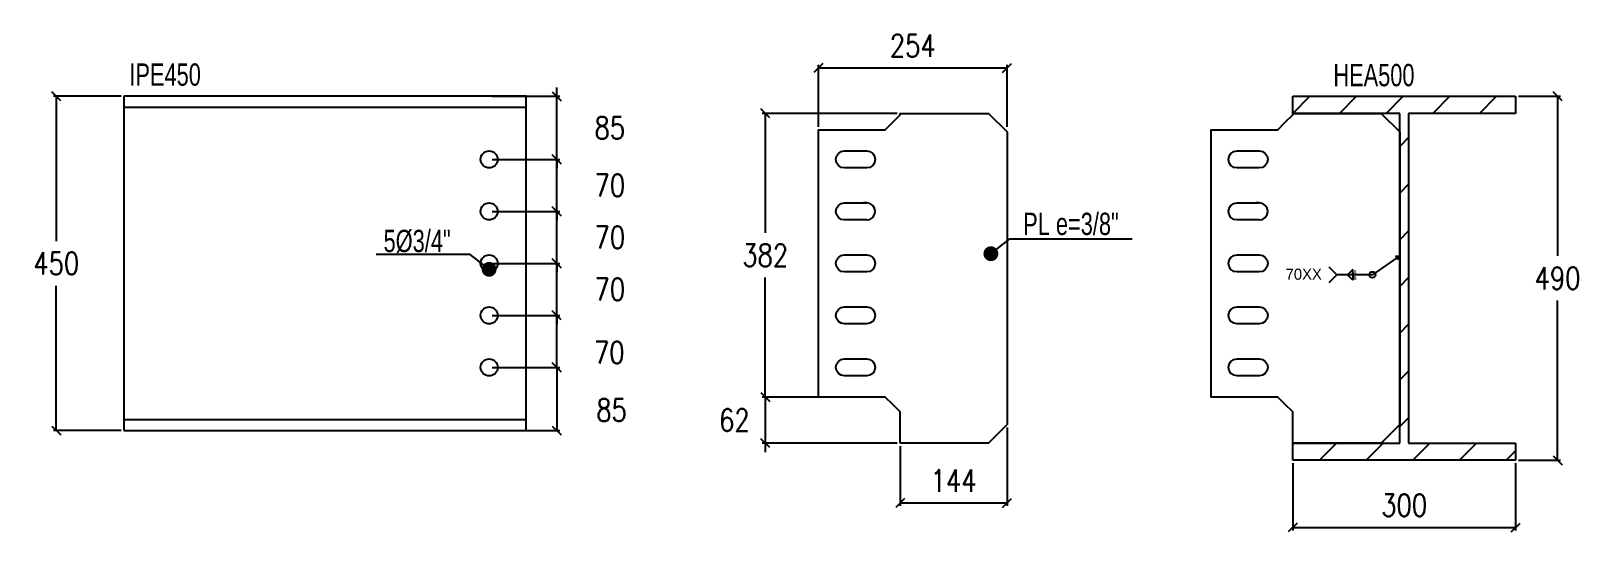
# Model space of a CAD drawing. Header units: millimetres. Extents: x -999 to 93225, y -17477 to 29086.
# Drawn here: x 17466 to 19555, y -7562 to -6888 of the extents above; entities that cross this region are included whole.
import ezdxf
from ezdxf.enums import TextEntityAlignment as Align

# ---------------------------------------------------------------- set-up
doc = ezdxf.new("R2010")
doc.units = ezdxf.units.MM
doc.header["$LTSCALE"] = 0.4
doc.layers.get('0').update_dxf_attribs({"color": 255})
for name, color, linetype in [('COTAS', 8, 'Continuous'), ('P-PLATINA', 6, 'Continuous'), ('perforaciones', 1, 'Continuous'), ('TITULO', 3, 'Continuous')]:
    doc.layers.add(name, color=color, linetype=linetype)
doc.styles.add('CNI_COTAS', font='romans.shx', dxfattribs={"width": 0.8})
doc.styles.add('ROMANS', font='DINGRAFO.SHX')
doc.styles.add('VERDANA', font='arial.ttf')
doc.dimstyles.new('1.1', dxfattribs={"dimscale": 0, "dimtxt": 15, "dimasz": 20, "dimexe": 2, "dimexo": 2, "dimgap": 7, "dimtad": 1, "dimdec": 0, "dimzin": 4, "dimdsep": 46, "dimtxsty": 'CNI_COTAS', "dimblk": 'DOTSMALL', "dimcen": 0, "dimclrd": 256, "dimclrt": 3, "dimadec": 0, "dimazin": 0, "dimtfac": 1, "dimtdec": 0, "dimtmove": 2, "dimatfit": 0, "dimldrblk": 'DOT', "dimfxl": 0.05, "dimtolj": 1, "dimtzin": 0, "dimarcsym": 1})
doc.dimstyles.new('1.4', dxfattribs={"dimscale": 0, "dimtxt": 30, "dimasz": 12, "dimexe": 4, "dimexo": 4, "dimgap": 15, "dimtad": 1, "dimdec": 0, "dimzin": 4, "dimdsep": 46, "dimtxsty": 'CNI_COTAS', "dimblk": 'OBLIQUE', "dimcen": -0.09, "dimclrd": 256, "dimclrt": 3, "dimadec": 0, "dimazin": 0, "dimtfac": 1, "dimtdec": 0, "dimtmove": 2, "dimatfit": 0, "dimldrblk": 'DOT', "dimfxl": 0.05, "dimtolj": 1, "dimtzin": 0, "dimarcsym": 0})

# ---------------------------------------------------------------- blocks, each defined once
blk = doc.blocks.new('_Oblique')
at = {"color": 0, "linetype": 'ByBlock', "lineweight": -2}
blk.add_line((-0.5, -0.5), (0.5, 0.5), dxfattribs=at)
blk = doc.blocks.new('*D545')
at = {"layer": 'COTAS', "color": 0, "lineweight": -2, "transparency": 16777216}
for p, q in [((17587.2, -6975.4), (17496.1, -6975.4)), ((17587.2, -7425.4), (17496.1, -7425.4))]:
    blk.add_line(p, q, dxfattribs=at)
at = {"layer": 'COTAS', "lineweight": -2, "transparency": 16777216}
for p, q in [((17500.1, -6975.4), (17500.1, -7170.4)), ((17500.1, -7425.4), (17500.1, -7230.4))]:
    blk.add_line(p, q, dxfattribs=at)
at = {"layer": 'Defpoints', "color": 0, "transparency": 16777216}
for p in [(17500.1, -6975.4), (17591.2, -6975.4), (17591.2, -7425.4)]:
    blk.add_point(p, dxfattribs=at)
at = {"layer": 'COTAS', "lineweight": -2, "transparency": 16777216, "xscale": 12, "yscale": 12, "zscale": 12}
for p, rotation in [((17500.1, -6975.4), 90), ((17500.1, -7425.4), 270)]:
    blk.add_blockref('_Oblique', p, dxfattribs=dict(at, rotation=rotation))
at = {"layer": 'COTAS', "color": 3, "transparency": 16777216, "insert": (17500.1, -7200.4), "char_height": 30, "attachment_point": 5, "rotation": 0.01, "style": 'CNI_COTAS'}
blk.add_mtext('\\A1;450', dxfattribs=at)
blk = doc.blocks.new('_Dot')
at = {"color": 0, "linetype": 'ByBlock', "lineweight": -2}
blk.add_line((-0.5, 0), (-1, 0), dxfattribs=at)
at = {"color": 0, "linetype": 'ByBlock', "const_width": 0.5}
blk.add_lwpolyline([(-0.25, 0, 1), (0.25, 0, 1)], format="xyb", close=True, dxfattribs=at)
blk = doc.blocks.new('*D546')
at = {"layer": 'COTAS', "color": 0, "lineweight": -2, "transparency": 16777216}
for p, q in [((19164.5, -7469.4), (19164.5, -7560)), ((19464.5, -7469.4), (19464.5, -7560))]:
    blk.add_line(p, q, dxfattribs=at)
at = {"layer": 'COTAS', "lineweight": -2, "transparency": 16777216}
blk.add_line((19164.5, -7556), (19464.5, -7556), dxfattribs=at)
at = {"layer": 'Defpoints', "color": 0, "transparency": 16777216}
for p in [(19164.5, -7465.4), (19464.5, -7465.4), (19464.5, -7556)]:
    blk.add_point(p, dxfattribs=at)
at = {"layer": 'COTAS', "lineweight": -2, "transparency": 16777216, "xscale": 12, "yscale": 12, "zscale": 12, "rotation": 180}
blk.add_blockref('_Oblique', (19164.5, -7556), dxfattribs=at)
at = {"layer": 'COTAS', "lineweight": -2, "transparency": 16777216, "xscale": 12, "yscale": 12, "zscale": 12}
blk.add_blockref('_Oblique', (19464.5, -7556), dxfattribs=at)
at = {"layer": 'COTAS', "color": 3, "transparency": 16777216, "insert": (19314.5, -7526), "char_height": 30, "attachment_point": 5, "style": 'CNI_COTAS'}
blk.add_mtext('\\A1;300', dxfattribs=at)
blk = doc.blocks.new('_DotSmall')
at = {"color": 0, "linetype": 'ByBlock', "const_width": 0.5}
blk.add_lwpolyline([(-0.0625, 0, 1), (0.0625, 0, 1)], format="xyb", close=True, dxfattribs=at)
blk = doc.blocks.new('*D686')
at = {"layer": 'COTAS', "color": 0, "lineweight": -2, "transparency": 16777216}
for p, q in [((18632, -6998.4), (18450.4, -6998.4)), ((18612, -7380.4), (18450.4, -7380.4))]:
    blk.add_line(p, q, dxfattribs=at)
at = {"layer": 'COTAS', "lineweight": -2, "transparency": 16777216}
for p, q in [((18454.4, -6998.4), (18454.4, -7159.4)), ((18454.4, -7380.4), (18454.4, -7219.4))]:
    blk.add_line(p, q, dxfattribs=at)
at = {"layer": 'Defpoints', "color": 0, "transparency": 16777216}
for p in [(18636, -6998.4), (18454.4, -7380.4), (18616, -7380.4)]:
    blk.add_point(p, dxfattribs=at)
at = {"layer": 'COTAS', "lineweight": -2, "transparency": 16777216, "xscale": 12, "yscale": 12, "zscale": 12}
for p, rotation in [((18454.4, -6998.4), 90), ((18454.4, -7380.4), 270)]:
    blk.add_blockref('_Oblique', p, dxfattribs=dict(at, rotation=rotation))
at = {"layer": 'COTAS', "color": 3, "transparency": 16777216, "insert": (18454.4, -7189.4), "char_height": 30, "attachment_point": 5, "rotation": 0.01, "style": 'CNI_COTAS'}
blk.add_mtext('\\A1;382', dxfattribs=at)
blk = doc.blocks.new('*D687')
at = {"layer": 'COTAS', "lineweight": -2, "transparency": 16777216}
for p, q in [((18454.4, -7380.4), (18454.4, -7368.4)), ((18454.4, -7380.4), (18454.4, -7442.4)), ((18454.4, -7442.4), (18454.4, -7454.4))]:
    blk.add_line(p, q, dxfattribs=at)
at = {"layer": 'COTAS', "color": 0, "lineweight": -2, "transparency": 16777216}
for p, q in [((18612, -7380.4), (18450.4, -7380.4)), ((18632, -7442.4), (18450.4, -7442.4))]:
    blk.add_line(p, q, dxfattribs=at)
at = {"layer": 'Defpoints', "color": 0, "transparency": 16777216}
for p in [(18616, -7380.4), (18454.4, -7442.4), (18636, -7442.4)]:
    blk.add_point(p, dxfattribs=at)
at = {"layer": 'COTAS', "lineweight": -2, "transparency": 16777216, "xscale": 12, "yscale": 12, "zscale": 12}
for p, rotation in [((18454.4, -7380.4), 270), ((18454.4, -7442.4), 90)]:
    blk.add_blockref('_Oblique', p, dxfattribs=dict(at, rotation=rotation))
at = {"layer": 'COTAS', "color": 3, "transparency": 16777216, "insert": (18412.9, -7411.4), "char_height": 30, "attachment_point": 5, "rotation": 0.01, "style": 'CNI_COTAS'}
blk.add_mtext('\\A1;62', dxfattribs=at)
blk = doc.blocks.new('*D688')
at = {"layer": 'COTAS', "color": 0, "lineweight": -2, "transparency": 16777216}
for p, q in [((18780, -7421.4), (18780, -7526.9)), ((18636, -7446.4), (18636, -7526.9))]:
    blk.add_line(p, q, dxfattribs=at)
at = {"layer": 'COTAS', "lineweight": -2, "transparency": 16777216}
blk.add_line((18636, -7522.9), (18780, -7522.9), dxfattribs=at)
at = {"layer": 'Defpoints', "color": 0, "transparency": 16777216}
for p in [(18780, -7417.4), (18636, -7442.4), (18780, -7522.9)]:
    blk.add_point(p, dxfattribs=at)
at = {"layer": 'COTAS', "lineweight": -2, "transparency": 16777216, "xscale": 12, "yscale": 12, "zscale": 12, "rotation": 180}
blk.add_blockref('_Oblique', (18636, -7522.9), dxfattribs=at)
at = {"layer": 'COTAS', "lineweight": -2, "transparency": 16777216, "xscale": 12, "yscale": 12, "zscale": 12}
blk.add_blockref('_Oblique', (18780, -7522.9), dxfattribs=at)
at = {"layer": 'COTAS', "color": 3, "transparency": 16777216, "insert": (18708, -7492.9), "char_height": 30, "attachment_point": 5, "style": 'CNI_COTAS'}
blk.add_mtext('\\A1;144', dxfattribs=at)
blk = doc.blocks.new('*D689')
at = {"layer": 'COTAS', "color": 0, "lineweight": -2, "transparency": 16777216}
for p, q in [((18526, -7016.4), (18526, -6933.3)), ((18780, -7016.4), (18780, -6933.3))]:
    blk.add_line(p, q, dxfattribs=at)
at = {"layer": 'COTAS', "lineweight": -2, "transparency": 16777216}
blk.add_line((18526, -6937.3), (18780, -6937.3), dxfattribs=at)
at = {"layer": 'Defpoints', "color": 0, "transparency": 16777216}
for p in [(18780, -6937.3), (18526, -7020.4), (18780, -7020.4)]:
    blk.add_point(p, dxfattribs=at)
at = {"layer": 'COTAS', "lineweight": -2, "transparency": 16777216, "xscale": 12, "yscale": 12, "zscale": 12, "rotation": 180}
blk.add_blockref('_Oblique', (18526, -6937.3), dxfattribs=at)
at = {"layer": 'COTAS', "lineweight": -2, "transparency": 16777216, "xscale": 12, "yscale": 12, "zscale": 12}
blk.add_blockref('_Oblique', (18780, -6937.3), dxfattribs=at)
at = {"layer": 'COTAS', "color": 3, "transparency": 16777216, "insert": (18653, -6907.3), "char_height": 30, "attachment_point": 5, "style": 'CNI_COTAS'}
blk.add_mtext('\\A1;254', dxfattribs=at)
blk = doc.blocks.new('SOLDADURA FILETE ALREDEDOR 1 DE 8')
h = blk.add_hatch(color=256)
h.dxf.hatch_style = 1
h.paths.add_polyline_path([(8202.3, -7175.2), (8199.7, -7171.4), (8204.2, -7171)])
for p, q in [((8201, -7173.3), (8168, -7196.3)), ((8168, -7196.3), (8120.2, -7196.3)), ((8141.8, -7189.2), (8134.7, -7196.3)), ((8141.8, -7203.4), (8134.7, -7196.3)), ((8141.8, -7196.3), (8141.8, -7189.2)), ((8141.8, -7196.3), (8141.8, -7203.4))]:
    blk.add_line(p, q)
blk.add_lwpolyline([(8109.7, -7206.8), (8120.2, -7196.3), (8109.7, -7185.8)])
blk.add_lwpolyline([(8204.2, -7171), (8202.3, -7175.2), (8199.7, -7171.4)], close=True)
blk.add_circle((8168, -7196.3), 4.13)
at = {"layer": 'TITULO', "style": 'ROMANS'}
for s, height, p in [('70XX', 14.92, (8051.2, -7202.9)), ('8', 5.33, (8142.6, -7195.1)), ('8', 5.33, (8142.6, -7203.4))]:
    blk.add_text(s, height=height, dxfattribs=at).set_placement(p)
blk = doc.blocks.new('*D791')
at = {"layer": 'COTAS', "lineweight": -2, "transparency": 16777216}
for p, q in [((18173.7, -7130.4), (18173.7, -7118.4)), ((18173.7, -7200.4), (18173.7, -7130.4)), ((18173.7, -7200.4), (18173.7, -7212.4))]:
    blk.add_line(p, q, dxfattribs=at)
at = {"layer": 'COTAS', "color": 0, "lineweight": -2, "transparency": 16777216}
for p, q in [((18086.7, -7130.4), (18177.7, -7130.4)), ((18086.7, -7200.4), (18177.7, -7200.4))]:
    blk.add_line(p, q, dxfattribs=at)
at = {"layer": 'Defpoints', "color": 0, "transparency": 16777216}
for p in [(18082.7, -7130.4), (18173.7, -7130.4), (18082.7, -7200.4)]:
    blk.add_point(p, dxfattribs=at)
at = {"layer": 'COTAS', "lineweight": -2, "transparency": 16777216, "xscale": 12, "yscale": 12, "zscale": 12}
for p, rotation in [((18173.7, -7130.4), 270), ((18173.7, -7200.4), 90)]:
    blk.add_blockref('_Oblique', p, dxfattribs=dict(at, rotation=rotation))
at = {"layer": 'COTAS', "color": 3, "transparency": 16777216, "insert": (18245.2, -7165.4), "char_height": 30, "attachment_point": 5, "rotation": 0.01, "style": 'CNI_COTAS'}
blk.add_mtext('\\A1;70', dxfattribs=at)
blk = doc.blocks.new('*D792')
at = {"layer": 'COTAS', "color": 0, "lineweight": -2, "transparency": 16777216}
for p, q in [((18086.7, -7200.4), (18177.7, -7200.4)), ((18086.7, -7270.4), (18177.7, -7270.4))]:
    blk.add_line(p, q, dxfattribs=at)
at = {"layer": 'COTAS', "lineweight": -2, "transparency": 16777216}
for p, q in [((18173.7, -7200.4), (18173.7, -7188.4)), ((18173.7, -7270.4), (18173.7, -7200.4)), ((18173.7, -7270.4), (18173.7, -7282.4))]:
    blk.add_line(p, q, dxfattribs=at)
at = {"layer": 'Defpoints', "color": 0, "transparency": 16777216}
for p in [(18082.7, -7200.4), (18173.7, -7200.4), (18082.7, -7270.4)]:
    blk.add_point(p, dxfattribs=at)
at = {"layer": 'COTAS', "lineweight": -2, "transparency": 16777216, "xscale": 12, "yscale": 12, "zscale": 12}
for p, rotation in [((18173.7, -7200.4), 270), ((18173.7, -7270.4), 90)]:
    blk.add_blockref('_Oblique', p, dxfattribs=dict(at, rotation=rotation))
at = {"layer": 'COTAS', "color": 3, "transparency": 16777216, "insert": (18245.2, -7235.4), "char_height": 30, "attachment_point": 5, "rotation": 0.01, "style": 'CNI_COTAS'}
blk.add_mtext('\\A1;70', dxfattribs=at)
blk = doc.blocks.new('*D793')
at = {"layer": 'COTAS', "color": 0, "lineweight": -2, "transparency": 16777216}
for p, q in [((18086.7, -7270.4), (18177.7, -7270.4)), ((18086.8, -7340.4), (18177.7, -7340.4))]:
    blk.add_line(p, q, dxfattribs=at)
at = {"layer": 'COTAS', "lineweight": -2, "transparency": 16777216}
blk.add_line((18173.7, -7340.4), (18173.7, -7270.4), dxfattribs=at)
at = {"layer": 'Defpoints', "color": 0, "transparency": 16777216}
for p in [(18082.7, -7270.4), (18173.7, -7270.4), (18082.8, -7340.4)]:
    blk.add_point(p, dxfattribs=at)
at = {"layer": 'COTAS', "lineweight": -2, "transparency": 16777216, "xscale": 12, "yscale": 12, "zscale": 12}
for p, rotation in [((18173.7, -7270.4), 90), ((18173.7, -7340.4), 270)]:
    blk.add_blockref('_Oblique', p, dxfattribs=dict(at, rotation=rotation))
at = {"layer": 'COTAS', "color": 3, "transparency": 16777216, "insert": (18244.5, -7320.4), "char_height": 30, "attachment_point": 5, "rotation": 0.01, "style": 'CNI_COTAS'}
blk.add_mtext('\\A1;70', dxfattribs=at)
blk = doc.blocks.new('*D794')
at = {"layer": 'COTAS', "color": 0, "lineweight": -2, "transparency": 16777216}
for p, q in [((18086.8, -7340.4), (18177.7, -7340.4)), ((18086.8, -7425.4), (18177.7, -7425.4))]:
    blk.add_line(p, q, dxfattribs=at)
at = {"layer": 'COTAS', "lineweight": -2, "transparency": 16777216}
blk.add_line((18173.7, -7340.4), (18173.7, -7425.4), dxfattribs=at)
at = {"layer": 'Defpoints', "color": 0, "transparency": 16777216}
for p in [(18082.8, -7340.4), (18082.8, -7425.4), (18173.7, -7425.4)]:
    blk.add_point(p, dxfattribs=at)
at = {"layer": 'COTAS', "lineweight": -2, "transparency": 16777216, "xscale": 12, "yscale": 12, "zscale": 12}
for p, rotation in [((18173.7, -7340.4), 90), ((18173.7, -7425.4), 270)]:
    blk.add_blockref('_Oblique', p, dxfattribs=dict(at, rotation=rotation))
at = {"layer": 'COTAS', "color": 3, "transparency": 16777216, "insert": (18247.6, -7397.9), "char_height": 30, "attachment_point": 5, "rotation": 0.01, "style": 'CNI_COTAS'}
blk.add_mtext('\\A1;85', dxfattribs=at)
blk = doc.blocks.new('*D795')
at = {"layer": 'COTAS', "color": 0, "lineweight": -2, "transparency": 16777216}
for p, q in [((18086.7, -7060.4), (18177.7, -7060.4)), ((18086.7, -7130.4), (18177.7, -7130.4))]:
    blk.add_line(p, q, dxfattribs=at)
at = {"layer": 'COTAS', "lineweight": -2, "transparency": 16777216}
for p, q in [((18173.7, -7060.4), (18173.7, -7048.4)), ((18173.7, -7130.4), (18173.7, -7060.4)), ((18173.7, -7130.4), (18173.7, -7142.4))]:
    blk.add_line(p, q, dxfattribs=at)
at = {"layer": 'Defpoints', "color": 0, "transparency": 16777216}
for p in [(18082.7, -7060.4), (18173.7, -7060.4), (18082.7, -7130.4)]:
    blk.add_point(p, dxfattribs=at)
at = {"layer": 'COTAS', "lineweight": -2, "transparency": 16777216, "xscale": 12, "yscale": 12, "zscale": 12}
for p, rotation in [((18173.7, -7060.4), 270), ((18173.7, -7130.4), 90)]:
    blk.add_blockref('_Oblique', p, dxfattribs=dict(at, rotation=rotation))
at = {"layer": 'COTAS', "color": 3, "transparency": 16777216, "insert": (18245.2, -7095.4), "char_height": 30, "attachment_point": 5, "rotation": 0.01, "style": 'CNI_COTAS'}
blk.add_mtext('\\A1;70', dxfattribs=at)
blk = doc.blocks.new('*D796')
at = {"layer": 'COTAS', "color": 0, "lineweight": -2, "transparency": 16777216}
for p, q in [((18086.7, -6975.4), (18177.7, -6975.4)), ((18086.7, -7060.4), (18177.7, -7060.4))]:
    blk.add_line(p, q, dxfattribs=at)
at = {"layer": 'COTAS', "lineweight": -2, "transparency": 16777216}
for p, q in [((18173.7, -6975.4), (18173.7, -6963.4)), ((18173.7, -7060.4), (18173.7, -6975.4)), ((18173.7, -7060.4), (18173.7, -7072.4))]:
    blk.add_line(p, q, dxfattribs=at)
at = {"layer": 'Defpoints', "color": 0, "transparency": 16777216}
for p in [(18082.7, -6975.4), (18173.7, -6975.4), (18082.7, -7060.4)]:
    blk.add_point(p, dxfattribs=at)
at = {"layer": 'COTAS', "lineweight": -2, "transparency": 16777216, "xscale": 12, "yscale": 12, "zscale": 12}
for p, rotation in [((18173.7, -6975.4), 270), ((18173.7, -7060.4), 90)]:
    blk.add_blockref('_Oblique', p, dxfattribs=dict(at, rotation=rotation))
at = {"layer": 'COTAS', "color": 3, "transparency": 16777216, "insert": (18245.2, -7017.9), "char_height": 30, "attachment_point": 5, "rotation": 0.01, "style": 'CNI_COTAS'}
blk.add_mtext('\\A1;85', dxfattribs=at)
blk = doc.blocks.new('*D851')
at = {"layer": 'COTAS', "color": 0, "lineweight": -2, "transparency": 16777216}
for p, q in [((19468.5, -6975.4), (19525.1, -6975.4)), ((19468.5, -7465.4), (19525.1, -7465.4))]:
    blk.add_line(p, q, dxfattribs=at)
at = {"layer": 'COTAS', "lineweight": -2, "transparency": 16777216}
for p, q in [((19521.1, -6975.4), (19521.1, -7190.4)), ((19521.1, -7465.4), (19521.1, -7250.4))]:
    blk.add_line(p, q, dxfattribs=at)
at = {"layer": 'Defpoints', "color": 0, "transparency": 16777216}
for p in [(19464.5, -6975.4), (19521.1, -6975.4), (19464.5, -7465.4)]:
    blk.add_point(p, dxfattribs=at)
at = {"layer": 'COTAS', "lineweight": -2, "transparency": 16777216, "xscale": 12, "yscale": 12, "zscale": 12}
for p, rotation in [((19521.1, -6975.4), 90), ((19521.1, -7465.4), 270)]:
    blk.add_blockref('_Oblique', p, dxfattribs=dict(at, rotation=rotation))
at = {"layer": 'COTAS', "color": 3, "transparency": 16777216, "insert": (19521.1, -7220.4), "char_height": 30, "attachment_point": 5, "rotation": 0.01, "style": 'CNI_COTAS'}
blk.add_mtext('\\A1;490', dxfattribs=at)

msp = doc.modelspace()

# ---------------------------------------------------------------- hatches: boundary and pattern name
at = {"linetype": 'Continuous'}
h = msp.add_hatch(dxfattribs=at)
h.set_pattern_fill('', scale=14, style=0, pattern_type=0)
h.set_pattern_definition([(45, (19164.49, -6998.427), (-31.431, 31.431), [])])
h.paths.add_polyline_path([(19164.5, -6975.4), (19164.5, -6998.4), (19308.5, -6998.4), (19308.5, -7442.4), (19164.5, -7442.4), (19164.5, -7465.4), (19464.5, -7465.4), (19464.5, -7442.4), (19320.5, -7442.4), (19320.5, -6998.4), (19464.5, -6998.4), (19464.5, -6975.4)])

# ---------------------------------------------------------------- linework, layer by layer
at = {"color": 2, "linetype": 'Continuous'}
for p, q in [((18132.7, -6975.4), (17591.2, -6975.4)), ((17591.2, -6975.4), (17591.2, -7425.4)), ((18132.7, -7425.4), (18132.7, -6975.4)), ((19164.5, -6998.4), (19164.5, -6975.4)), ((19164.5, -6975.4), (19464.5, -6975.4)), ((19464.5, -6975.4), (19464.5, -6998.4)), ((17591.2, -6990), (18132.7, -6990)), ((19308.5, -6998.4), (19164.5, -6998.4)), ((19308.5, -7442.4), (19308.5, -6998.4)), ((19464.5, -6998.4), (19320.5, -6998.4)), ((19320.5, -6998.4), (19320.5, -7442.4)), ((17591.2, -7410.8), (18132.7, -7410.8)), ((17591.2, -7425.4), (18132.2, -7425.4)), ((19164.5, -7465.4), (19164.5, -7442.4)), ((19164.5, -7442.4), (19308.5, -7442.4)), ((19320.5, -7442.4), (19464.5, -7442.4)), ((19464.5, -7442.4), (19464.5, -7465.4)), ((19464.5, -7465.4), (19164.5, -7465.4))]:
    msp.add_line(p, q, dxfattribs=at)
at = {"layer": 'P-PLATINA', "linetype": 'Continuous'}
for p, q in [((18591, -7141.9), (18561, -7141.9)), ((19119.5, -7141.9), (19089.5, -7141.9))]:
    msp.add_line(p, q, dxfattribs=at)
for points in [[(18636, -7442.4), (18636, -7400.4), (18626, -7390.4), (18616, -7380.4), (18526, -7380.4), (18526, -7020.4), (18616, -7020.4), (18626, -7010.4), (18636, -7000.4), (18636, -6998.4), (18755, -6998.4), (18780, -7023.4), (18780, -7417.4), (18755, -7442.4)], [(19164.5, -7442.4), (19164.5, -7400.4), (19154.5, -7390.4), (19144.5, -7380.4), (19054.5, -7380.4), (19054.5, -7020.4), (19144.5, -7020.4), (19154.5, -7010.4), (19164.5, -7000.4), (19164.5, -6998.4), (19283.5, -6998.4), (19308.5, -7023.4), (19308.5, -7417.4), (19283.5, -7442.4)]]:
    msp.add_lwpolyline(points, close=True, dxfattribs=at)
for points in [[(18565.4, -7071.9), (18561, -7071.9), (18556.6, -7071.1), (18552.9, -7068.6), (18550.4, -7064.8), (18549.5, -7060.4), (18550.4, -7056), (18552.9, -7052.3), (18556.6, -7049.8), (18561, -7048.9), (18565.4, -7048.9)], [(18561, -7048.9), (18591, -7048.9), (18595.4, -7049.8), (18599.2, -7052.3), (18601.7, -7056), (18602.5, -7060.4), (18601.7, -7064.8), (18599.2, -7068.6), (18595.4, -7071.1), (18591, -7071.9), (18561, -7071.9)], [(19093.8, -7071.9), (19089.5, -7071.9), (19085.1, -7071.1), (19081.4, -7068.6), (19078.9, -7064.8), (19078, -7060.4), (19078.9, -7056), (19081.4, -7052.3), (19085.1, -7049.8), (19089.5, -7048.9), (19093.8, -7048.9)], [(19089.5, -7048.9), (19119.5, -7048.9), (19123.9, -7049.8), (19127.6, -7052.3), (19130.1, -7056), (19131, -7060.4), (19130.1, -7064.8), (19127.6, -7068.6), (19123.9, -7071.1), (19119.5, -7071.9), (19089.5, -7071.9)], [(18565.4, -7141.9), (18561, -7141.9), (18556.6, -7141.1), (18552.9, -7138.6), (18550.4, -7134.8), (18549.5, -7130.4), (18550.4, -7126), (18552.9, -7122.3), (18556.6, -7119.8), (18561, -7118.9), (18591, -7118.9), (18586.7, -7118.9)], [(18591, -7141.9), (18595.4, -7141.1), (18599.2, -7138.6), (18601.7, -7134.8), (18602.5, -7130.4), (18601.7, -7126), (18599.2, -7122.3), (18595.4, -7119.8), (18591, -7118.9)], [(19093.8, -7141.9), (19089.5, -7141.9), (19085.1, -7141.1), (19081.4, -7138.6), (19078.9, -7134.8), (19078, -7130.4), (19078.9, -7126), (19081.4, -7122.3), (19085.1, -7119.8), (19089.5, -7118.9), (19119.5, -7118.9), (19115.2, -7118.9)], [(19119.5, -7141.9), (19123.9, -7141.1), (19127.6, -7138.6), (19130.1, -7134.8), (19131, -7130.4), (19130.1, -7126), (19127.6, -7122.3), (19123.9, -7119.8), (19119.5, -7118.9)], [(18565.4, -7211.9), (18561, -7211.9), (18556.6, -7211.1), (18552.9, -7208.6), (18550.4, -7204.8), (18549.5, -7200.4), (18550.4, -7196), (18552.9, -7192.3), (18556.6, -7189.8), (18561, -7188.9), (18565.4, -7188.9)], [(18561, -7188.9), (18591, -7188.9), (18595.4, -7189.8), (18599.2, -7192.3), (18601.7, -7196), (18602.5, -7200.4), (18601.7, -7204.8), (18599.2, -7208.6), (18595.4, -7211.1), (18591, -7211.9), (18561, -7211.9)], [(19093.8, -7211.9), (19089.5, -7211.9), (19085.1, -7211.1), (19081.4, -7208.6), (19078.9, -7204.8), (19078, -7200.4), (19078.9, -7196), (19081.4, -7192.3), (19085.1, -7189.8), (19089.5, -7188.9), (19093.8, -7188.9)], [(19089.5, -7188.9), (19119.5, -7188.9), (19123.9, -7189.8), (19127.6, -7192.3), (19130.1, -7196), (19131, -7200.4), (19130.1, -7204.8), (19127.6, -7208.6), (19123.9, -7211.1), (19119.5, -7211.9), (19089.5, -7211.9)], [(18565.4, -7281.9), (18561, -7281.9), (18556.6, -7281.1), (18552.9, -7278.6), (18550.4, -7274.8), (18549.5, -7270.4), (18550.4, -7266), (18552.9, -7262.3), (18556.6, -7259.8), (18561, -7258.9), (18565.4, -7258.9)], [(18561, -7258.9), (18591, -7258.9), (18595.4, -7259.8), (18599.2, -7262.3), (18601.7, -7266), (18602.5, -7270.4), (18601.7, -7274.8), (18599.2, -7278.6), (18595.4, -7281.1), (18591, -7281.9), (18561, -7281.9)], [(19093.8, -7281.9), (19089.5, -7281.9), (19085.1, -7281.1), (19081.4, -7278.6), (19078.9, -7274.8), (19078, -7270.4), (19078.9, -7266), (19081.4, -7262.3), (19085.1, -7259.8), (19089.5, -7258.9), (19093.8, -7258.9)], [(19089.5, -7258.9), (19119.5, -7258.9), (19123.9, -7259.8), (19127.6, -7262.3), (19130.1, -7266), (19131, -7270.4), (19130.1, -7274.8), (19127.6, -7278.6), (19123.9, -7281.1), (19119.5, -7281.9), (19089.5, -7281.9)], [(18565.4, -7351.9), (18561, -7351.9), (18556.6, -7351.1), (18552.9, -7348.6), (18550.4, -7344.8), (18549.5, -7340.4), (18550.4, -7336), (18552.9, -7332.3), (18556.6, -7329.8), (18561, -7328.9), (18565.4, -7328.9)], [(18561, -7328.9), (18591, -7328.9), (18595.4, -7329.8), (18599.2, -7332.3), (18601.7, -7336), (18602.5, -7340.4), (18601.7, -7344.8), (18599.2, -7348.6), (18595.4, -7351.1), (18591, -7351.9), (18561, -7351.9)], [(19093.8, -7351.9), (19089.5, -7351.9), (19085.1, -7351.1), (19081.4, -7348.6), (19078.9, -7344.8), (19078, -7340.4), (19078.9, -7336), (19081.4, -7332.3), (19085.1, -7329.8), (19089.5, -7328.9), (19093.8, -7328.9)], [(19089.5, -7328.9), (19119.5, -7328.9), (19123.9, -7329.8), (19127.6, -7332.3), (19130.1, -7336), (19131, -7340.4), (19130.1, -7344.8), (19127.6, -7348.6), (19123.9, -7351.1), (19119.5, -7351.9), (19089.5, -7351.9)]]:
    msp.add_lwpolyline(points, dxfattribs=at)
at = {"layer": 'perforaciones'}
for centre in [(18082.7, -7060.4), (18082.7, -7130.4), (18082.7, -7200.4), (18082.7, -7270.4), (18082.8, -7340.4)]:
    msp.add_circle(centre, 11.5, dxfattribs=at)

# ---------------------------------------------------------------- block references
msp.add_blockref('SOLDADURA FILETE ALREDEDOR 1 DE 8', (11103.7, -19.5))

# ---------------------------------------------------------------- texts
at = {"color": 96, "style": 'VERDANA', "width": 0.7}
for s, p in [('IPE450', (17646.6, -6946.2)), ('PL e=3/8"', (18866, -7147.2)), ('5%%C3/4"', (17985.8, -7170.2))]:
    msp.add_text(s, height=30, dxfattribs=at).set_placement(p, align=Align.MIDDLE_CENTER)
msp.add_text('HEA500', height=30, dxfattribs=at).set_placement((19219.2, -6961.9))

# ---------------------------------------------------------------- dimensions: what is measured, and where the dimension line sits
at = {"layer": 'COTAS'}
for base, p1, p2, picture, middle in [((18780, -6937.3), (18526, -7020.4), (18780, -7020.4), '*D689', (18653, -6907.3)), ((18780, -7522.9), (18636, -7442.4), (18780, -7417.4), '*D688', (18708, -7492.9)), ((19464.5, -7556), (19164.5, -7465.4), (19464.5, -7465.4), '*D546', (19314.5, -7526))]:
    dim = msp.add_linear_dim(base=base, p1=p1, p2=p2, dimstyle='1.4', override={"dimscale": 1}, dxfattribs=at)
    dim.commit()
    dim.dimension.update_dxf_attribs({"geometry": picture, "text_midpoint": middle})
for base, p1, p2, picture, middle in [((17500.1, -6975.4), (17591.2, -7425.4), (17591.2, -6975.4), '*D545', (17500.1, -7200.4)), ((18173.7, -6975.4), (18082.7, -7060.4), (18082.7, -6975.4), '*D796', (18245.2, -7017.9)), ((19521.1, -6975.4), (19464.5, -7465.4), (19464.5, -6975.4), '*D851', (19521.1, -7220.4)), ((18454.4, -7380.4), (18636, -6998.4), (18616, -7380.4), '*D686', (18454.4, -7189.4)), ((18173.7, -7060.4), (18082.7, -7130.4), (18082.7, -7060.4), '*D795', (18245.2, -7095.4)), ((18173.7, -7130.4), (18082.7, -7200.4), (18082.7, -7130.4), '*D791', (18245.2, -7165.4)), ((18173.7, -7200.4), (18082.7, -7270.4), (18082.7, -7200.4), '*D792', (18245.2, -7235.4)), ((18454.4, -7442.4), (18616, -7380.4), (18636, -7442.4), '*D687', (18412.9, -7411.4))]:
    dim = msp.add_linear_dim(base=base, p1=p1, p2=p2, angle=90, dimstyle='1.4', override={"dimscale": 1}, dxfattribs=at)
    dim.commit()
    dim.dimension.update_dxf_attribs({"geometry": picture, "text_midpoint": middle, "text_rotation": 0.01})
for base, p2, picture, middle in [((18173.7, -7270.4), (18082.7, -7270.4), '*D793', (18244.5, -7320.4)), ((18173.7, -7425.4), (18082.8, -7425.4), '*D794', (18247.6, -7397.9))]:
    dim = msp.add_linear_dim(base=base, p1=(18082.8, -7340.4), p2=p2, angle=90, dimstyle='1.4', override={"dimscale": 1}, dxfattribs=at)
    dim.commit()
    dim.dimension.update_dxf_attribs({"geometry": picture, "text_midpoint": middle, "dimtype": 160, "text_rotation": 0.01})

# ---------------------------------------------------------------- leaders
for points in [[(18758.2, -7187.4), (18783.8, -7167.5), (18948.4, -7167.5)], [(18082.7, -7208.4), (18057.2, -7188.4), (17930.7, -7188.4)]]:
    msp.add_leader(points, dimstyle='1.1', override={"dimscale": 1}, dxfattribs=at)

doc.saveas('drawing.dxf')
